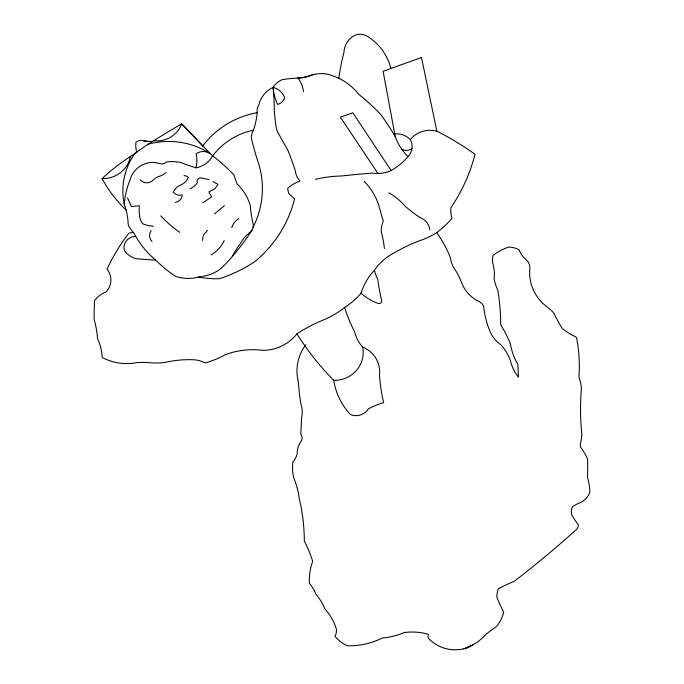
<?xml version="1.0" encoding="UTF-8"?>
<svg xmlns="http://www.w3.org/2000/svg" width="684" height="684" viewBox="0 0 684 684"><rect width="100%" height="100%" fill="white"/><g stroke="black" fill="none" stroke-linecap="round" stroke-linejoin="round"><path stroke-width="1.03" d="M214.571 213.878L224.455 205.67M203.011 202.652L211.587 196.898L208.885 191.93L214.904 188.827L218.034 184.347L212.946 181.636M126.087 210.014A136.321 131.482 -22.8 0 1 102.078 178.592A193.153 186.304 -22.8 0 1 134.372 154.037L136.672 152.275A29.061 28.035 -22.8 0 1 135.911 142.34A7.396 7.139 -22.8 0 1 143.948 140.955L146.718 141.169M143.948 140.955L152.233 141.656L149.471 141.4M200.78 276.413A38.962 37.577 -22.8 0 1 175.309 276.268A140.271 135.295 -22.8 0 1 155.678 260.1A94.922 91.562 -22.8 0 1 133.645 232.586A19.195 18.511 -22.8 0 0 128.797 233.253A192.375 185.552 -22.8 0 0 107.012 269.214A17.946 17.314 -22.8 0 1 106.097 291.983A22.777 21.965 -22.8 0 0 94.631 300.644A207.603 200.241 -22.8 0 0 94.204 319.59A109.149 105.276 -22.8 0 1 97.564 338.631A56.199 54.207 -22.8 0 1 102.215 357.476A52.309 50.454 -22.8 0 0 133.226 363.187A62.227 60.021 -22.8 0 1 147.641 362.546A80.532 77.677 -22.8 0 0 164.382 362.588A103.566 99.89 -22.8 0 1 194.094 359.784A26.821 25.872 -22.8 0 1 205.149 362.947A89.296 86.133 -22.8 0 0 225.634 354.534A77.523 74.778 -22.8 0 1 262.93 350.345A42.16 40.664 -22.8 0 0 296.942 333.818A149.249 143.956 -22.8 0 1 321.463 320.736A82.063 79.147 -22.8 0 0 344.633 307.398A68.075 65.664 -22.8 0 0 361.041 293.248A58.32 56.25 -22.8 0 1 374.422 270.283A52.437 50.582 -22.8 0 1 395.318 252.276A154.028 148.565 -22.8 0 1 419.891 240.614A75.3 72.632 -22.8 0 0 436.743 232.654A103.361 99.693 -22.8 0 0 451.962 218.41A29.438 28.395 -22.8 0 1 450.893 207.833A176.044 169.803 -22.8 0 0 475.012 154.285A293.65 283.244 -22.8 0 0 437.555 131.516L436.879 131.311L421.498 57.499L383.117 71.281L395.249 136.697A60.389 58.251 -22.8 0 0 407.912 156.662A58.644 56.567 -22.8 0 1 390.504 170.889A32.43 31.284 -22.8 0 1 372.66 173.103A674.424 650.527 -22.8 0 0 341.649 176.002A119.067 114.844 -22.8 0 0 315.298 179.345M202.78 145.906L181.662 123.881A25.599 24.692 -22.8 0 1 153.763 140.69M377.961 173.471L340.358 117.152L352.85 112.809L391.12 170.547M127.523 197.856L131.396 206.491L139.374 205.773A46.948 45.281 -22.8 0 0 139.724 217.127A14.381 13.877 -22.8 0 0 142.811 223.848A33.79 32.593 -22.8 0 0 153.387 226.216M305.842 344.71A45.033 43.443 -22.8 0 0 298.344 381.826A259.253 250.07 -22.8 0 0 300.892 404.047A25.71 24.804 -22.8 0 1 301.439 418.36A292.59 282.227 -22.8 0 1 300.772 434.032A6.78 6.541 -22.8 0 1 301.584 440.453A21.794 21.016 -22.8 0 0 297.172 453.954A22.546 21.751 -22.8 0 1 292.872 462.145A47.598 45.905 -22.8 0 0 293.564 477.432A84.662 81.661 -22.8 0 1 299.19 498.328A198.411 191.375 -22.8 0 1 304.329 540.941A135.688 130.875 -22.8 0 1 312.673 561.299A60.312 58.174 -22.8 0 0 309.373 583.315A40.92 39.467 -22.8 0 1 315.957 594.191A61.68 59.499 -22.8 0 1 325.02 609.102A57.088 55.062 -22.8 0 1 336.135 628.237A10.619 10.243 -22.8 0 1 334.869 636.334A39.373 37.971 -22.8 0 0 347.25 645.781A71.734 69.195 -22.8 0 0 382.365 638.001A65.245 62.928 -22.8 0 0 404.039 632.58A57.695 55.652 -22.8 0 1 428.312 634.307A13.107 12.645 -22.8 0 0 428.133 637.856A36.962 35.654 -22.8 0 0 463.726 648.834A21.221 20.469 -22.8 0 0 472.858 644.764A43.973 42.408 -22.8 0 0 485.939 634.342A230.081 221.924 -22.8 0 1 496.49 626.535A37.278 35.953 -22.8 0 0 503.706 612.197A156.559 151.01 -22.8 0 1 496.721 596.747A46.922 45.255 -22.8 0 1 498.243 588.787A210.279 202.823 -22.8 0 1 514.206 581.289A956.668 922.759 -22.8 0 0 576.544 529.39A7.079 6.831 -22.8 0 0 578.348 524.679A72.213 69.657 -22.8 0 1 571.978 515.368A11.893 11.474 -22.8 0 1 572.414 506.861A29.198 28.164 -22.8 0 1 580.725 502.518A18.673 18.006 -22.8 0 0 589.856 492.3A57.071 55.053 -22.8 0 0 587.462 477.466A241.64 233.073 -22.8 0 0 587.513 458.69A75.941 73.248 -22.8 0 0 580.639 447.165A5.882 5.677 -22.8 0 1 580.365 444.335A55.917 53.933 -22.8 0 0 581.836 434.297A262.707 253.396 -22.8 0 1 581.426 388.315A45.435 43.827 -22.8 0 0 579.16 377.876A12.038 11.611 -22.8 0 1 579.091 374.31A158.414 152.797 -22.8 0 0 576.732 338.606A2.642 2.548 -22.8 0 0 574.936 336.502A61.261 59.089 -22.8 0 1 562.342 328.5A107.858 104.036 -22.8 0 1 554.125 313.392A44.238 42.673 -22.8 0 0 547.106 306.936A45.734 44.118 -22.8 0 1 529.929 267.299A12.406 11.961 -22.8 0 0 527.287 260.852A29.326 28.283 -22.8 0 1 519.011 249.788A22.769 21.956 -22.8 0 0 508.828 247.044A49.864 48.094 -22.8 0 0 493.155 255.277A22.05 21.272 -22.8 0 0 492.54 262.16A44.135 42.57 -22.8 0 1 494.13 278.978A53.19 51.309 -22.8 0 0 497.866 290.401A232.962 224.703 -22.8 0 1 500.714 324.772A130.9 126.266 -22.8 0 1 510.452 343.966A60.885 58.73 -22.8 0 0 517.891 364.41L518.429 377.141A44.716 43.126 -22.8 0 1 510.384 360.562A49.941 48.171 -22.8 0 0 501.218 345.052A33.396 32.208 -22.8 0 1 490.283 332.065A96.299 92.887 -22.8 0 1 483.614 305.885A13.68 13.193 -22.8 0 0 477.09 300.609A37.116 35.807 -22.8 0 1 461.512 282.432A82.268 79.353 -22.8 0 0 453.253 266.846A28.95 27.924 -22.8 0 1 450.354 257.492A124.556 120.145 -22.8 0 0 436.743 232.654M472.858 644.764A165.049 159.201 -22.8 0 1 463.726 648.834M361.041 293.248A57.456 55.421 -22.8 0 0 378.021 303.448A2.804 2.702 -22.8 0 0 381.45 299.626A197.633 190.622 -22.8 0 1 377.748 279.157A42.853 41.339 -22.8 0 1 374.422 270.283M344.633 307.398A145.017 139.878 -22.8 0 0 354.534 331.56A37.492 36.166 -22.8 0 0 362.657 347.044A28.642 27.625 -22.8 0 1 379.509 375.2A168.597 162.621 -22.8 0 0 383.638 402.585A82.456 79.532 -22.8 0 0 368.454 408.818A14.244 13.74 -22.8 0 1 350.405 414.521A69.443 66.989 -22.8 0 1 333.724 380.304A284.305 274.224 -22.8 0 1 296.942 333.818M362.657 347.044A27.95 26.967 -22.8 0 1 333.724 380.304M133.645 232.586A28.814 27.796 -22.8 0 1 128.934 226.353A8.14 7.849 -22.8 0 1 128.096 223.497A61.825 59.636 -22.8 0 0 124.326 204.602A12.5 12.056 -22.8 0 1 124.685 200.617A78.344 75.565 -22.8 0 1 130.088 179.875A22.999 22.179 -22.8 0 1 140.049 166.195A23.282 22.452 -22.8 0 1 152.968 162.364A62.526 60.303 -22.8 0 1 161.68 164.023A8.593 8.285 -22.8 0 0 166.503 162.048A34.73 33.499 -22.8 0 1 181.328 162.672A192.777 185.945 -22.8 0 0 196.026 167.819A23.376 22.546 -22.8 0 0 212.664 155.884A66.399 64.048 -22.8 0 1 253.465 130.182A80.934 78.07 -22.8 0 0 257.218 112.672A12.372 11.936 -22.8 0 1 258.894 104.635A25.907 24.992 -22.8 0 1 273.113 87.338A18.861 18.194 -22.8 0 1 282.201 79.677A107.439 103.626 -22.8 0 1 297.463 78.13A43.143 41.613 -22.8 0 0 309.809 75.77A30.618 29.54 -22.8 0 1 328.773 74.505L333.288 76.01A58.302 56.233 -22.8 0 1 358.707 94.281A247.762 238.981 -22.8 0 1 380.92 114.655A321.198 309.809 -22.8 0 1 395.249 136.697M202.455 146.333A84.696 81.695 -22.8 0 1 257.218 112.672M253.465 130.182A17.254 16.647 -22.8 0 0 251.284 137.792A293.881 283.467 -22.8 0 0 257.475 160.167A89.279 86.116 -22.8 0 1 253.14 227.225M155.678 260.1A412.529 397.908 -22.8 0 1 135.877 258.646A22.521 21.726 -22.8 0 1 127.292 253.867A8.952 8.636 -22.8 0 1 124.043 245.932A11.602 11.192 -22.8 0 1 135.723 236.382M201.857 276.439A37.107 35.79 -22.8 0 0 221.017 268.419A133.987 129.233 -22.8 0 0 232.338 256.432A215.426 207.791 -22.8 0 0 252.063 230.029M232.338 256.432A84.158 81.174 -22.8 0 1 240.144 243.957A34.234 33.02 -22.8 0 1 249.472 232.782A8.858 8.55 -22.8 0 0 253.131 223.933A114.673 110.603 -22.8 0 1 250.267 205.619A51.77 49.932 -22.8 0 0 237.057 183.885A73.906 71.29 -22.8 0 1 234.15 175.172A180.337 173.941 -22.8 0 0 212.664 155.884A12.321 11.884 -22.8 0 0 196.197 153.695A35.534 34.268 -22.8 0 1 196.026 167.819M148.308 144.136A923.067 890.354 -22.8 0 1 181.662 123.881L210.33 153.712A76.77 74.052 -22.8 0 0 148.308 144.136A188.014 181.345 -22.8 0 0 134.372 154.037A67.22 64.835 -22.8 0 0 124.308 204.319M130.464 156.491A27.24 26.274 -22.8 0 1 102.078 178.592M198.668 277.046A92.511 89.236 -22.8 0 0 219.282 278.721A137.014 132.157 -22.8 0 0 254.952 261.519A118.238 114.048 -22.8 0 0 294.556 198.941L288.639 193.384L287.579 188.382A37.817 36.483 -22.8 0 1 300.122 181.003A16.809 16.211 -22.8 0 1 295.411 171.111A304.149 293.368 -22.8 0 0 287.519 149.428A273.891 264.186 -22.8 0 1 279.149 134.662A21.862 21.093 -22.8 0 1 276.242 127.549A221.223 213.382 -22.8 0 1 274.327 110.757A284.159 274.096 -22.8 0 0 273.113 87.338A17.639 17.014 -22.8 0 1 284.638 97.555A9.148 8.824 -22.8 0 1 277.644 104.361A48.196 46.486 -22.8 0 1 273.113 87.338M224.198 240.606A31.438 30.327 -22.8 0 1 211.168 254.893M231.773 227.584A15.151 14.612 -22.8 0 1 238.716 218.666M202.626 240.512A14.184 13.68 -22.8 0 1 204.183 233.8A7.319 7.062 -22.8 0 0 207.372 230.26M179.738 232.329A130.336 125.719 -22.8 0 1 160.731 215.853M140.34 179.815A8.447 8.148 -22.8 0 0 153.302 179.926A13.979 13.483 -22.8 0 1 158.517 176.506A16.074 15.501 -22.8 0 0 166.118 172.428M152.019 241.478A8.644 8.345 -22.8 0 1 151.215 230.619M175.446 202.464A8.293 8.003 -22.8 0 0 182.269 194.872A8.678 8.37 -22.8 0 1 173.223 192.195A14.441 13.928 -22.8 0 1 180.277 185.15A13.338 12.868 -22.8 0 0 188.348 177.361A6.541 6.31 -22.8 0 0 183.996 175.634M190.049 188.801A16.818 16.219 -22.8 0 0 197.437 182.577A3.54 3.411 -22.8 0 1 197.454 179.379A4.361 4.207 -22.8 0 1 203.003 178.379A79.028 76.223 -22.8 0 1 209.167 179.678M437.555 131.516A24.633 23.76 -22.8 0 0 410.28 139.57A14.757 14.227 -22.8 0 1 407.912 156.662M384.399 248.506A107.072 103.275 -22.8 0 0 381.33 232.064A24.342 23.478 -22.8 0 1 383.331 221.026A407.331 392.898 -22.8 0 1 378.449 204.148A68.665 66.228 -22.8 0 0 364.196 181.294M429.757 229.884A14.381 13.868 -22.8 0 0 422.353 218.769A98.06 94.58 -22.8 0 1 403.466 204.499A59.422 57.311 -22.8 0 0 388.88 192.785M313.434 74.325A42.93 41.408 -22.8 0 1 297.463 78.13M297.942 78.104A28.754 27.736 -22.8 0 1 303.474 91.793M338.794 78.301A238.742 230.277 -22.8 0 1 343.975 52.352A19.785 19.084 -22.8 0 1 353.423 36.09A12.842 12.38 -22.8 0 1 367.103 36.175A55.789 53.814 -22.8 0 1 390.872 68.503M394.736 133.944A18.913 18.237 -22.8 0 1 410.28 139.57M411.982 148.65A9.396 9.063 -22.8 0 1 401.756 149.215"/></g></svg>
